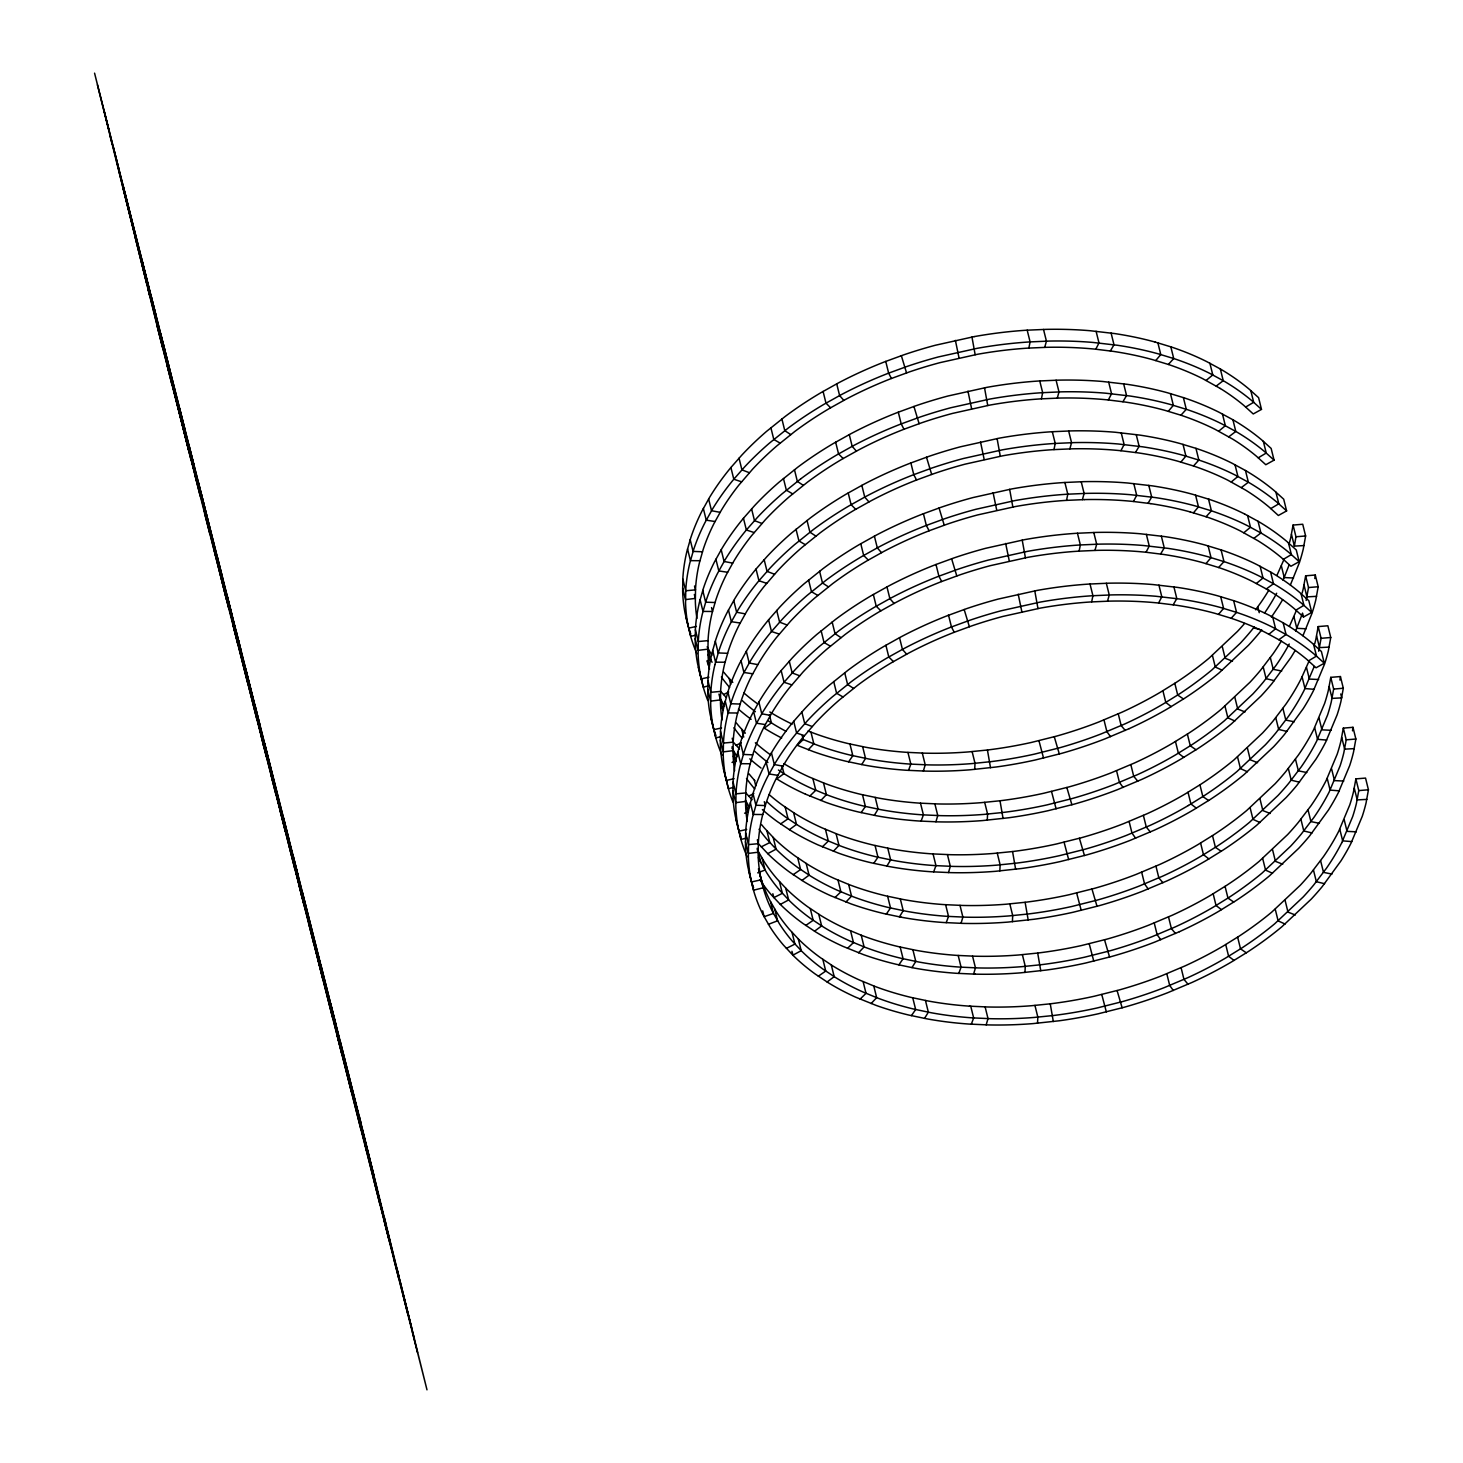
<?xml version="1.0" encoding="UTF-8"?>
<svg xmlns="http://www.w3.org/2000/svg" width="1463" height="1463" viewBox="0 0 1463 1463"><rect width="100%" height="100%" fill="white"/><g stroke="black" fill="none" stroke-linecap="round" stroke-linejoin="round"><path stroke-width="1.5" d="M1341.736 842.761A345.817 204.729 -13.9 0 1 1326.374 868.345L1313.756 884.932A327.95 194.158 -13.9 0 1 1303.131 897.02L1274.657 923.83A307.102 181.814 -13.9 0 1 1260.996 934.601L1256.26 938.076A299.586 177.352 -13.9 0 1 1241.557 948.189L1226.14 957.735A287.114 169.982 -13.9 0 1 1187.718 977.723L1164.457 987.543A277.11 164.057 -13.9 0 1 1122.084 1001.698L1097.213 1007.952A276.982 163.984 -13.9 0 1 1053.141 1015.541L1034.25 1017.443A285.523 169.031 -13.9 0 1 990.67 1018.705L972.383 1017.864A300.976 178.193 -13.9 0 1 931.181 1012.743L914.32 1009.214A321 190.025 -13.9 0 1 877.306 997.912L862.585 991.823A341.208 202.004 -13.9 0 1 835.556 977.522L823.322 969.366A358.453 212.208 -13.9 0 1 801.724 951.188L792.434 941.258A370.706 219.468 -13.9 0 1 779.285 923.555L772.866 912.327A377.198 223.309 -13.9 0 1 763.448 888.699L760.486 876.392A377.143 223.272 -13.9 0 1 758.163 855.325L758.364 842.432A370.395 219.285 -13.9 0 1 762.296 816.317L766.027 803.205A357.173 211.458 -13.9 0 1 776.944 777.091L784.095 764.198A339.654 201.071 -13.9 0 1 801.614 739.016L815.568 722.813A318.349 188.471 -13.9 0 1 839.671 699.698L857.684 685.251A297.885 176.346 -13.9 0 1 892.54 662.099M974.705 769.41L975.016 763.32L972.127 751.598M987.269 820.176L987.58 814.086L984.69 802.364M999.832 870.942L1000.143 864.852L997.254 853.13M1012.396 921.69L1012.707 915.6L1009.817 903.896M1024.96 972.456L1025.27 966.366L1022.381 954.662M1037.523 1023.222L1037.834 1017.132L1034.944 1005.41M1289.561 542.352A364.525 215.811 -13.9 0 0 1290.677 537.982L1293.073 525.071L1302.728 524.248L1305.618 535.97L1303.259 549.082A374.51 221.718 -13.9 0 1 1299.418 562.578L1290.384 584.962M1314.816 578.543L1315.292 575.014L1305.636 575.819L1303.24 588.748A364.525 215.811 -13.9 0 1 1302.125 593.118M1315.292 575.014L1318.181 586.736L1315.822 599.848A374.51 221.718 -13.9 0 1 1311.982 613.344L1302.948 635.728M1314.688 643.885A364.525 215.811 -13.9 0 0 1315.804 639.514L1318.2 626.585L1327.855 625.78L1330.745 637.502L1328.386 650.614A374.51 221.718 -13.9 0 1 1324.545 664.092L1313.317 690.938A357.813 211.824 -13.9 0 1 1303.277 708.586L1284.514 734.353A337.935 200.065 -13.9 0 1 1273.56 746.807L1244.19 774.457A313.301 185.472 -13.9 0 1 1210.029 799.621L1194.082 809.496A297.099 175.889 -13.9 0 1 1154.307 830.179L1130.222 840.347A287.095 169.964 -13.9 0 1 1086.332 855.014L1060.547 861.488A286.711 169.745 -13.9 0 1 1021.43 868.51L995.334 871.326A295.489 174.938 -13.9 0 1 950.219 872.625L931.309 871.765A310.961 184.1 -13.9 0 1 888.754 866.462L871.345 862.823A329.907 195.311 -13.9 0 1 838.39 853.094L818.018 844.901A351.193 207.911 -13.9 0 1 790.185 830.179L777.621 821.804A368.438 218.115 -13.9 0 1 762.369 809.606M1339.943 680.076L1340.419 676.546L1330.763 677.351L1328.367 690.28A364.525 215.811 -13.9 0 1 1324.637 703.392L1313.719 729.507A345.817 204.729 -13.9 0 1 1298.339 755.109L1285.721 771.678A327.95 194.158 -13.9 0 1 1275.096 783.784L1246.622 810.575A307.102 181.814 -13.9 0 1 1232.98 821.346L1228.243 824.839A299.586 177.352 -13.9 0 1 1213.54 834.934L1198.124 844.498A287.114 169.982 -13.9 0 1 1159.684 864.487L1136.422 874.289A277.11 164.057 -13.9 0 1 1094.068 888.462L1069.179 894.716A276.982 163.984 -13.9 0 1 1025.124 902.287L1006.215 904.207A285.523 169.031 -13.9 0 1 962.636 905.451L944.348 904.628A300.976 178.193 -13.9 0 1 903.165 899.489L886.285 895.959A321 190.025 -13.9 0 1 849.272 884.676L834.568 878.586A341.208 202.004 -13.9 0 1 807.521 864.286L795.305 856.129A358.453 212.208 -13.9 0 1 773.708 837.952L764.399 828.021A370.706 219.468 -13.9 0 1 761.528 824.583M1340.419 676.546L1343.308 688.25L1340.949 701.38A374.51 221.718 -13.9 0 1 1337.109 714.858L1325.88 741.704A357.813 211.824 -13.9 0 1 1315.84 759.352L1297.078 785.119A337.935 200.065 -13.9 0 1 1286.123 797.573L1256.754 825.223A313.301 185.472 -13.9 0 1 1222.593 850.387L1206.646 860.262A297.099 175.889 -13.9 0 1 1166.871 880.945L1142.786 891.113A287.095 169.964 -13.9 0 1 1098.896 905.78L1073.111 912.254A286.711 169.745 -13.9 0 1 1033.994 919.258L1007.897 922.092A295.489 174.938 -13.9 0 1 962.782 923.391L943.873 922.531A310.961 184.1 -13.9 0 1 901.318 917.228M1352.507 730.842L1352.982 727.312L1343.327 728.117L1340.931 741.046A364.525 215.811 -13.9 0 1 1337.2 754.158L1326.264 780.273A345.817 204.729 -13.9 0 1 1310.903 805.875L1298.284 822.444A327.95 194.158 -13.9 0 1 1287.659 834.55L1259.186 861.341A307.102 181.814 -13.9 0 1 1245.543 872.113L1240.807 875.606A299.586 177.352 -13.9 0 1 1226.104 885.7L1210.687 895.265A287.114 169.982 -13.9 0 1 1172.247 915.235L1148.985 925.055A277.11 164.057 -13.9 0 1 1106.631 939.209L1081.742 945.482A276.982 163.984 -13.9 0 1 1037.688 953.053L1018.778 954.973A285.523 169.031 -13.9 0 1 975.199 956.217L956.912 955.394A300.976 178.193 -13.9 0 1 915.728 950.255L898.849 946.726A321 190.025 -13.9 0 1 861.835 935.442L847.132 929.352A341.208 202.004 -13.9 0 1 820.085 915.052L807.869 906.895A358.453 212.208 -13.9 0 1 786.271 888.718L776.963 878.769A370.706 219.468 -13.9 0 1 763.832 861.085L757.413 849.857M1352.982 727.312L1355.872 739.016L1353.513 752.147A374.51 221.718 -13.9 0 1 1349.672 765.624L1338.444 792.471A357.813 211.824 -13.9 0 1 1328.404 810.118L1309.641 835.885A337.935 200.065 -13.9 0 1 1298.687 848.339L1269.317 875.99A313.301 185.472 -13.9 0 1 1235.156 901.153L1219.209 911.028A297.099 175.889 -13.9 0 1 1179.434 931.693M969.475 1006.16L987.763 1006.983A285.523 169.031 -13.9 0 0 1031.342 1005.739L1050.251 1003.819A276.982 163.984 -13.9 0 0 1094.306 996.23L1119.177 989.976A277.11 164.057 -13.9 0 0 1161.549 975.821L1184.811 966.001A287.114 169.982 -13.9 0 0 1223.233 946.031L1238.667 936.466A299.586 177.352 -13.9 0 0 1253.37 926.353L1258.107 922.879A307.102 181.814 -13.9 0 0 1271.749 912.107L1300.223 885.316A327.95 194.158 -13.9 0 0 1310.848 873.21L1323.466 856.641A345.817 204.729 -13.9 0 0 1338.828 831.039L1349.764 804.924A364.525 215.811 -13.9 0 0 1353.494 791.794L1355.89 778.883L1365.546 778.078L1368.435 789.782L1366.076 802.913A374.51 221.718 -13.9 0 1 1362.236 816.391L1351.007 843.237A357.813 211.824 -13.9 0 1 1340.968 860.866L1322.205 886.633A337.935 200.065 -13.9 0 1 1311.25 899.105L1281.881 926.756A313.301 185.472 -13.9 0 1 1247.72 951.919L1231.755 961.794A297.099 175.889 -13.9 0 1 1191.998 982.459L1167.913 992.627A287.095 169.964 -13.9 0 1 1124.023 1007.294L1098.238 1013.786A286.711 169.745 -13.9 0 1 1059.121 1020.79L1033.006 1023.606A295.489 174.938 -13.9 0 1 987.909 1024.905L969 1024.063A310.961 184.1 -13.9 0 1 926.445 1018.76L909.017 1015.103A329.907 195.311 -13.9 0 1 876.081 1005.392L855.709 997.199A351.193 207.911 -13.9 0 1 827.875 982.478L815.312 974.084A368.438 218.115 -13.9 0 1 793.111 955.412L791.922 951.279M1293.073 525.071L1295.962 536.775L1294.389 546.101L1304.045 545.571M1305.636 575.819L1308.525 587.541L1306.148 600.47M1318.2 626.585L1321.089 638.307L1318.693 651.218M1330.763 677.351L1333.653 689.073L1331.257 701.984A364.525 215.811 -13.9 0 1 1327.526 715.114L1316.609 741.229A345.817 204.729 -13.9 0 1 1301.247 766.831L1288.629 783.4A327.95 194.158 -13.9 0 1 1278.004 795.488L1249.53 822.297A307.102 181.814 -13.9 0 1 1235.869 833.069L1231.151 836.543A299.586 177.352 -13.9 0 1 1216.448 846.656L1201.013 856.221A287.114 169.982 -13.9 0 1 1162.591 876.191L1139.33 886.011A277.11 164.057 -13.9 0 1 1096.957 900.166L1072.086 906.42A276.982 163.984 -13.9 0 1 1028.014 914.009L1009.123 915.911A285.523 169.031 -13.9 0 1 965.543 917.173L947.256 916.35A300.976 178.193 -13.9 0 1 906.054 911.211L889.193 907.682A321 190.025 -13.9 0 1 852.179 896.38L837.458 890.309A341.208 202.004 -13.9 0 1 810.429 875.99L798.195 867.833A358.453 212.208 -13.9 0 1 776.597 849.674L767.307 839.725A370.706 219.468 -13.9 0 1 759.059 829.265M1343.327 728.117L1346.216 739.839L1343.82 752.75A364.525 215.811 -13.9 0 1 1340.09 765.881L1329.172 791.995A345.817 204.729 -13.9 0 1 1313.811 817.579L1301.192 834.166A327.95 194.158 -13.9 0 1 1290.567 846.254L1262.094 873.064A307.102 181.814 -13.9 0 1 1248.433 883.835L1243.696 887.31A299.586 177.352 -13.9 0 1 1228.993 897.422L1213.577 906.969A287.114 169.982 -13.9 0 1 1175.155 926.957L1151.893 936.777A277.11 164.057 -13.9 0 1 1109.521 950.932L1084.65 957.186A276.982 163.984 -13.9 0 1 1040.577 964.775L1021.686 966.677A285.523 169.031 -13.9 0 1 978.107 967.939L959.819 967.098A300.976 178.193 -13.9 0 1 918.618 961.977L901.757 958.448A321 190.025 -13.9 0 1 864.743 947.146L850.021 941.075A341.208 202.004 -13.9 0 1 822.992 926.756L810.758 918.599A358.453 212.208 -13.9 0 1 789.16 900.44L779.87 890.492A370.706 219.468 -13.9 0 1 766.722 872.789L760.321 861.561A377.198 223.309 -13.9 0 1 758.419 857.72M1355.89 778.883L1358.78 790.587L1356.384 803.516A364.525 215.811 -13.9 0 1 1352.653 816.647L1341.736 842.761M1028.855 348.066L1030.098 341.903L1027.191 330.181M1041.418 398.832L1042.662 392.651L1039.754 380.947M1053.982 449.598L1055.225 443.417L1052.318 431.713M1066.545 500.364L1067.789 494.183L1064.881 482.479M1079.109 551.13L1080.352 544.949L1077.445 533.227M1091.672 601.878L1092.916 595.715L1090.008 583.993M714.932 664.641L718.772 651.163A367.158 217.365 -13.9 0 1 729.982 624.317L737.334 611.059A348.578 206.356 -13.9 0 1 758.785 580.902L769.739 568.449A328.334 194.378 -13.9 0 1 794.61 544.62L813.209 529.679A307.87 182.253 -13.9 0 1 849.235 505.759L865.877 496.469A292.966 173.439 -13.9 0 1 913.077 474.908L931.675 468.123A286.236 169.452 -13.9 0 1 963.385 458.504L1002.283 449.854A289.107 171.153 -13.9 0 1 1054.494 443.472L1073.897 442.612A300.957 178.175 -13.9 0 1 1118.226 443.984L1142.658 446.818A320.598 189.788 -13.9 0 1 1183.238 455.34L1199.623 460.315A341.665 202.278 -13.9 0 1 1234.955 474.945L1248.725 482.424A362.111 214.366 -13.9 0 1 1277.29 502.504L1286.617 510.916L1278.369 515.488L1268.97 506.966A353.077 209.026 -13.9 0 0 1245.452 490.014L1227.786 480.175A331.68 196.371 -13.9 0 0 1193.497 465.984L1177.624 461.138A310.613 183.881 -13.9 0 0 1138.305 452.89L1120.621 450.695A291.777 172.725 -13.9 0 0 1071.794 448.83L1053.031 449.653A279.122 165.246 -13.9 0 0 1002.63 455.816L965.105 464.155A276.251 163.545 -13.9 0 0 934.473 473.463L916.551 480.01A282.981 167.532 -13.9 0 0 870.942 500.84L854.849 509.801A297.885 176.346 -13.9 0 0 820.011 532.953L801.98 547.418A318.349 188.471 -13.9 0 0 777.877 570.533L763.924 586.718A339.654 201.071 -13.9 0 0 746.423 611.9L739.272 624.792A357.173 211.458 -13.9 0 0 728.355 650.907L724.606 664.037A370.395 219.285 -13.9 0 0 720.674 690.152L720.473 703.045A377.143 223.272 -13.9 0 0 722.064 719.942M1044.728 347.371L1046.429 341.153L1043.521 329.449M1057.292 398.137L1058.993 391.919L1056.085 380.215M1069.855 448.885L1071.556 442.686L1068.648 430.982M1082.401 499.651L1084.12 493.452L1081.212 481.729M1094.964 550.417L1096.683 544.218L1093.775 532.495M1107.528 601.183L1109.247 594.984L1106.339 583.262M923.354 771.056L925.219 764.802L922.312 753.098M935.918 821.804L937.765 815.568L934.875 803.845M948.481 872.57L950.328 866.334L947.439 854.611M961.045 923.336L962.892 917.1L960.002 905.378M973.59 974.102L975.455 967.866L972.566 956.144M986.153 1024.868L988.019 1018.632L985.129 1006.91M1289.104 564.992L1283.069 580.262M1302.399 613.582L1295.633 631.028M1314.213 666.525L1304.045 690.463A345.817 204.729 -13.9 0 1 1288.684 716.065L1276.065 732.634A327.95 194.158 -13.9 0 1 1265.44 744.74L1236.966 771.531A307.102 181.814 -13.9 0 1 1223.306 782.303L1218.588 785.777A299.586 177.352 -13.9 0 1 1203.884 795.89L1188.45 805.455M908.523 770.379L910.846 764.125L907.938 752.421M921.087 821.145L923.409 814.891L920.501 803.187M933.65 871.911L935.954 865.657L933.065 853.935M946.214 922.678L948.518 916.423L945.628 904.701M958.777 973.425L961.081 967.189L958.192 955.467M971.341 1024.191L973.645 1017.955L970.755 1006.233M1283.819 559.854L1276.961 575.325M1296.364 610.601L1289.525 626.091M1308.928 661.367L1301.156 678.741A345.817 204.729 -13.9 0 1 1285.776 704.343L1273.157 720.93A327.95 194.158 -13.9 0 1 1262.532 733.018L1234.059 759.827A307.102 181.814 -13.9 0 1 1220.416 770.58L1215.68 774.073A299.586 177.352 -13.9 0 1 1200.977 784.168L1185.56 793.732A287.114 169.982 -13.9 0 1 1147.12 813.721L1123.858 823.541A277.11 164.057 -13.9 0 1 1081.504 837.696L1056.615 843.95A276.982 163.984 -13.9 0 1 1012.561 851.539L993.651 853.441A285.523 169.031 -13.9 0 1 950.072 854.685L931.785 853.862A300.976 178.193 -13.9 0 1 890.601 848.741L873.722 845.193A321 190.025 -13.9 0 1 836.726 833.91L822.005 827.82A341.208 202.004 -13.9 0 1 794.958 813.519L782.742 805.363A358.453 212.208 -13.9 0 1 769.081 794.537M1095.787 349.2L1098.987 342.982L1096.098 331.278M1108.351 399.966L1111.551 393.748L1108.661 382.044M1120.914 450.732L1124.114 444.514L1121.225 432.792M1133.478 501.48L1136.678 495.28L1133.788 483.558M1146.041 552.246L1149.241 546.046L1146.352 534.324M1158.605 603.012L1161.805 596.813L1158.915 585.09M1110.362 350.974L1114.001 344.793L1111.094 333.07M1122.926 401.74L1126.565 395.559L1123.657 383.836M1135.489 452.488L1139.128 446.306L1136.221 434.602M1148.053 503.254L1151.692 497.073L1148.784 485.369M1160.616 554.02L1164.255 547.839L1161.348 536.135M1173.18 604.786L1176.819 598.605L1173.911 586.882M861.744 764.582L865.529 758.383L862.64 746.66M874.307 815.348L878.093 809.149L875.203 797.426M886.852 866.114L890.656 859.915L887.767 848.193M899.416 916.88L903.22 910.681L900.33 898.959M911.979 967.628L915.783 961.429L912.894 949.725M924.543 1018.394L928.347 1012.195L925.457 1000.491M848.613 761.839L852.838 755.694L849.93 743.972M861.177 812.605L865.401 806.46L862.493 794.738M873.74 863.371L877.965 857.227L875.057 845.504M886.304 914.119L890.528 907.974L887.62 896.27M898.867 964.885L903.092 958.74L900.184 947.036M911.431 1015.651L915.655 1009.507L912.747 997.803M1255.601 609.778L1260.649 602.811A345.817 204.729 -13.9 0 0 1268.878 590.119M1271.402 617.13L1278.15 607.054A357.813 211.824 -13.9 0 0 1282.576 599.739M783.821 763.613A341.208 202.004 -13.9 0 0 809.423 777.072L824.144 783.144A321 190.025 -13.9 0 0 861.158 794.446L878.019 797.975A300.976 178.193 -13.9 0 0 919.221 803.114L937.509 803.937A285.523 169.031 -13.9 0 0 981.088 802.675L999.997 800.773A276.982 163.984 -13.9 0 0 1044.052 793.184L1068.941 786.929A277.11 164.057 -13.9 0 0 1111.295 772.775L1134.556 762.955A287.114 169.982 -13.9 0 0 1172.997 742.966L1188.413 733.42A299.586 177.352 -13.9 0 0 1203.116 723.307L1207.853 719.833A307.102 181.814 -13.9 0 0 1221.495 709.061L1249.969 682.252A327.95 194.158 -13.9 0 0 1260.612 670.164L1273.212 653.577A345.817 204.729 -13.9 0 0 1281.442 640.867M1254.266 627.005L1250.938 631.102A327.95 194.158 -13.9 0 1 1240.313 643.208L1211.839 669.999A307.102 181.814 -13.9 0 1 1198.179 680.77L1193.461 684.263A299.586 177.352 -13.9 0 1 1178.757 694.358L1163.323 703.922A287.114 169.982 -13.9 0 1 1124.901 723.911L1101.639 733.713A277.11 164.057 -13.9 0 1 1059.267 747.886L1034.396 754.14A276.982 163.984 -13.9 0 1 990.323 761.711L971.432 763.631A285.523 169.031 -13.9 0 1 927.853 764.875L909.565 764.052A300.976 178.193 -13.9 0 1 868.364 758.913L851.503 755.383M1261.764 629.895L1259.387 632.821A337.935 200.065 -13.9 0 1 1248.433 645.293L1219.081 672.925A313.301 185.472 -13.9 0 1 1184.902 698.089L1168.955 707.964A297.099 175.889 -13.9 0 1 1129.18 728.647M1155.752 360.538L1160.781 354.558L1157.891 342.836M1168.315 411.304L1173.344 405.324L1170.455 393.602M1180.879 462.07L1185.908 456.09L1183.018 444.368M1193.442 512.836L1198.471 506.856L1195.564 495.134M1205.987 563.602L1211.035 557.604L1208.127 545.9M1218.551 614.35L1223.598 608.37L1220.691 596.666M696.937 618.41A377.143 223.272 -13.9 0 1 695.346 601.512L695.547 588.62A370.395 219.285 -13.9 0 1 699.479 562.505L703.209 549.375A357.173 211.458 -13.9 0 1 714.127 523.26L721.277 510.386A339.654 201.071 -13.9 0 1 738.797 485.186L752.75 469.001A318.349 188.471 -13.9 0 1 776.853 445.886L794.866 431.42A297.885 176.346 -13.9 0 1 829.722 408.287L845.815 399.308A282.981 167.532 -13.9 0 1 891.424 378.478L909.364 371.931A276.251 163.545 -13.9 0 1 939.978 362.641L977.503 354.284A279.122 165.246 -13.9 0 1 1027.904 348.121L1046.667 347.316A291.777 172.725 -13.9 0 1 1095.494 349.182L1113.16 351.358A310.613 183.881 -13.9 0 1 1152.478 359.624L1168.37 364.452L1173.728 358.545L1170.821 346.822M709.5 669.176A377.143 223.272 -13.9 0 1 707.909 652.279L708.11 639.386A370.395 219.285 -13.9 0 1 712.042 613.271L715.773 600.141A357.173 211.458 -13.9 0 1 726.69 574.026L733.841 561.134A339.654 201.071 -13.9 0 1 751.36 535.952L765.314 519.767A318.349 188.471 -13.9 0 1 789.417 496.652L807.43 482.187A297.885 176.346 -13.9 0 1 842.286 459.035L858.379 450.074A282.981 167.532 -13.9 0 1 903.988 429.244L921.909 422.697A276.251 163.545 -13.9 0 1 952.541 413.407L990.067 405.05A279.122 165.246 -13.9 0 1 1040.467 398.887L1059.23 398.064A291.777 172.725 -13.9 0 1 1108.058 399.929L1125.724 402.124A310.613 183.881 -13.9 0 1 1165.042 410.39L1180.934 415.218L1186.292 409.311L1183.384 397.589M1193.497 465.984L1198.855 460.059L1195.948 448.355M1190.187 511.904L1206.061 516.75L1211.419 510.825L1208.511 499.121M747.191 821.475A377.143 223.272 -13.9 0 1 745.6 804.577L745.801 791.684A370.395 219.285 -13.9 0 1 749.733 765.551L753.463 752.439A357.173 211.458 -13.9 0 1 764.381 726.325L771.531 713.432A339.654 201.071 -13.9 0 1 789.051 688.25L803.004 672.047A318.349 188.471 -13.9 0 1 827.107 648.95L845.12 634.485A297.885 176.346 -13.9 0 1 879.976 611.333L896.069 602.354A282.981 167.532 -13.9 0 1 941.66 581.524L959.6 574.977A276.251 163.545 -13.9 0 1 990.232 565.687L1027.758 557.348A279.122 165.246 -13.9 0 1 1078.158 551.185L1096.903 550.362A291.777 172.725 -13.9 0 1 1145.748 552.228L1163.414 554.422A310.613 183.881 -13.9 0 1 1202.732 562.67L1218.624 567.516L1223.982 561.591L1221.075 549.887M892.54 662.099L908.633 653.12A282.981 167.532 -13.9 0 1 954.223 632.29L972.164 625.743A276.251 163.545 -13.9 0 1 1002.795 616.453L1040.321 608.114A279.122 165.246 -13.9 0 1 1090.721 601.951L1109.466 601.128A291.777 172.725 -13.9 0 1 1158.312 602.994L1175.978 605.188A310.613 183.881 -13.9 0 1 1215.296 613.436L1231.188 618.264L1236.546 612.357L1233.638 600.635M808.271 749.733L813.849 743.862L810.959 732.14M820.834 800.499L826.412 794.628L823.523 782.906M833.398 851.265L838.976 845.376L836.086 833.672M845.961 902.031L851.539 896.142L848.65 884.438M858.525 952.797L864.103 946.908L861.213 935.186M871.088 1003.563L876.666 997.675L873.777 985.952M802.254 735.615L803.224 739.528L797.262 745.289L813.263 751.58A329.907 195.311 -13.9 0 0 846.199 761.29L863.627 764.948A310.961 184.1 -13.9 0 0 906.182 770.251L925.091 771.092A295.489 174.938 -13.9 0 0 970.207 769.794L996.303 766.978A286.711 169.745 -13.9 0 0 1035.42 759.955L1061.205 753.482A287.095 169.964 -13.9 0 0 1105.095 738.815L1129.18 728.647M809.825 796.055L815.787 790.276L812.879 778.572M822.389 846.821L828.351 841.042L825.443 829.338M834.952 897.587L840.896 891.808L838.006 880.104M847.516 948.353L853.459 942.574L850.57 930.852M860.079 999.119L866.023 993.34L863.133 981.618M1206.134 380.435L1212.79 374.93L1209.883 363.226M1218.697 431.201L1225.354 425.696L1222.446 413.992M1231.261 481.967L1237.917 476.463L1235.01 464.74M1243.824 532.733L1250.481 527.229L1247.573 515.506M1256.388 583.481L1263.026 577.995L1260.137 566.272M1268.951 634.247L1275.59 628.761L1272.7 617.039M1216.247 386.049L1223.233 380.691L1220.343 368.969M1228.81 436.797L1235.796 431.457L1232.907 419.735M1241.374 487.563L1248.36 482.223L1245.47 470.501M1253.937 538.329L1260.923 532.971L1258.034 521.267M1218.624 567.498A331.68 196.371 -13.9 0 1 1252.913 581.707L1266.3 588.967L1273.487 583.737L1270.597 572.033M1231.188 618.264A331.68 196.371 -13.9 0 1 1265.477 632.473L1278.863 639.733L1286.05 634.503L1283.161 622.799M800.645 478.913L782.047 493.854A328.334 194.378 -13.9 0 0 757.194 517.683L746.221 530.155A348.578 206.356 -13.9 0 0 724.788 560.292L717.437 573.551A367.158 217.365 -13.9 0 0 706.208 600.397L702.368 613.875A380.38 225.192 -13.9 0 0 698.326 640.703L698.125 653.943A387.128 229.179 -13.9 0 0 700.503 675.559L703.557 688.195A387.183 229.216 -13.9 0 0 707.799 700.503M789.398 829.686L796.512 824.382L793.604 812.66M801.962 880.452L809.076 875.148L806.168 863.426M814.525 931.218L821.639 925.914L818.731 914.192M827.089 981.984L834.203 976.662L831.295 964.958M780.639 823.925L788.063 818.768L785.156 807.064M793.202 874.691L800.608 869.534L797.719 857.83M805.766 925.439L813.172 920.3L810.283 908.596M818.329 976.205L825.735 971.066L822.846 959.344M1245.69 407.043L1253.681 402.27L1250.774 390.548M1258.253 457.809L1266.245 453.036L1263.337 441.314M1270.817 508.575L1278.808 503.802L1275.901 492.08M1283.38 559.341L1291.372 554.568L1288.464 542.846M1295.944 610.108L1303.935 605.316L1301.028 593.612M1308.507 660.874L1316.499 656.082L1313.591 644.378M1155.221 342.086L1171.589 347.078A341.665 202.278 -13.9 0 1 1206.92 361.708L1220.709 369.188A362.111 214.366 -13.9 0 1 1249.274 389.268L1258.601 397.662L1261.49 409.384L1253.242 413.956L1243.843 405.434A353.077 209.026 -13.9 0 0 1220.325 388.5M701.929 680.606A387.183 229.216 -13.9 0 1 700.649 676.473L697.613 663.836A387.128 229.179 -13.9 0 1 695.218 642.22L695.419 628.98A380.38 225.192 -13.9 0 1 699.46 602.171L703.301 588.675A367.158 217.365 -13.9 0 1 714.529 561.829L721.881 548.588A348.578 206.356 -13.9 0 1 743.314 518.432L754.286 505.96A328.334 194.378 -13.9 0 1 779.139 482.132L797.756 467.209A307.87 182.253 -13.9 0 1 833.764 443.271L850.405 433.999A292.966 173.439 -13.9 0 1 897.624 412.438L916.204 405.653A286.236 169.452 -13.9 0 1 947.933 396.016L986.812 387.366A289.107 171.153 -13.9 0 1 1039.023 380.983L1058.444 380.142A300.957 178.175 -13.9 0 1 1102.755 381.496L1127.205 384.33A320.598 189.788 -13.9 0 1 1167.785 392.852L1184.152 397.845A341.665 202.278 -13.9 0 1 1219.484 412.475L1233.272 419.954A362.111 214.366 -13.9 0 1 1261.838 440.016L1271.146 448.428L1274.054 460.15L1265.806 464.722L1256.406 456.2A353.077 209.026 -13.9 0 0 1232.888 439.247L1215.223 429.409A331.68 196.371 -13.9 0 0 1180.934 415.218M1244.611 513.988L1258.399 521.468A362.111 214.366 -13.9 0 1 1286.965 541.548L1296.273 549.96L1299.181 561.664L1290.933 566.254L1281.533 557.732A353.077 209.026 -13.9 0 0 1258.015 540.78L1240.35 530.941A331.68 196.371 -13.9 0 0 1206.061 516.732M1266.3 588.967L1270.579 591.546A353.077 209.026 -13.9 0 1 1294.078 608.498L1303.496 617.02L1311.744 612.43L1308.836 600.726L1299.528 592.314A362.111 214.366 -13.9 0 0 1270.963 572.234L1257.174 564.755A341.665 202.278 -13.9 0 0 1221.843 550.125L1205.475 545.132A320.598 189.788 -13.9 0 0 1164.895 536.61L1140.445 533.776A300.957 178.175 -13.9 0 0 1096.134 532.422L1076.713 533.282A289.107 171.153 -13.9 0 0 1024.502 539.664L985.623 548.314A286.236 169.452 -13.9 0 0 953.894 557.952L935.314 564.736A292.966 173.439 -13.9 0 0 888.096 586.297L871.454 595.569A307.87 182.253 -13.9 0 0 835.446 619.489L816.829 634.43A328.334 194.378 -13.9 0 0 791.977 658.259L781.023 670.712A348.578 206.356 -13.9 0 0 759.571 700.868L752.22 714.127A367.158 217.365 -13.9 0 0 740.991 740.973L737.151 754.451A380.38 225.192 -13.9 0 0 733.109 781.279L732.908 794.519A387.128 229.179 -13.9 0 0 735.286 816.135L738.34 828.753A387.183 229.216 -13.9 0 0 741.028 837.001M947.878 615.502L966.458 608.699A286.236 169.452 -13.9 0 1 998.187 599.08L1037.066 590.43A289.107 171.153 -13.9 0 1 1089.277 584.048L1108.68 583.188A300.957 178.175 -13.9 0 1 1153.009 584.56L1177.459 587.394A320.598 189.788 -13.9 0 1 1218.039 595.916L1234.406 600.891A341.665 202.278 -13.9 0 1 1269.738 615.521L1283.526 623A362.111 214.366 -13.9 0 1 1312.092 643.08L1321.4 651.492L1324.308 663.196L1316.06 667.786L1306.642 659.264A353.077 209.026 -13.9 0 0 1283.142 642.312L1278.863 639.733M767.764 853.661L776.085 849.143L773.177 837.421M780.328 904.427L788.648 899.91L785.741 888.187M792.891 955.193L801.212 950.676L798.304 938.953M723.563 694.578L728.702 691.999M736.127 745.344L741.266 742.747M748.69 796.11L753.829 793.513M761.254 846.858L769.812 842.56L766.905 830.838M786.381 948.39L794.939 944.092L792.032 932.37M1179.434 931.693L1155.349 941.861A287.095 169.964 -13.9 0 1 1111.459 956.528L1085.674 963.02A286.711 169.745 -13.9 0 1 1046.557 970.024L1020.461 972.858A295.489 174.938 -13.9 0 1 975.346 974.157M757.688 872.844L765.039 870.028L762.132 858.306M768.404 924.323L777.603 920.794L774.695 909.072M734.627 770.708A377.143 223.272 -13.9 0 1 733.036 753.811L733.237 740.918A370.395 219.285 -13.9 0 1 737.169 714.804L740.9 701.673A357.173 211.458 -13.9 0 1 751.817 675.559L758.968 662.666A339.654 201.071 -13.9 0 1 776.487 637.484L790.441 621.3A318.349 188.471 -13.9 0 1 814.544 598.184L832.557 583.719A297.885 176.346 -13.9 0 1 867.413 560.567L883.506 551.588A282.981 167.532 -13.9 0 1 929.115 530.776L947.036 524.229A276.251 163.545 -13.9 0 1 977.668 514.921L1015.194 506.582A279.122 165.246 -13.9 0 1 1065.594 500.419L1084.357 499.596M706.903 660.929L710.652 659.612L707.745 647.89M732.03 762.442L735.779 761.144L732.872 749.422M744.594 813.209L748.325 811.892L745.435 800.188L749.568 807.539M696.516 634.942L690.701 636.387L685.745 616.417M709.08 685.708L703.264 687.153L698.29 667.183M719.705 736.95L715.828 737.919L710.853 717.949M734.207 787.222L728.391 788.685L723.417 768.715M746.77 837.988L740.955 839.451L735.98 819.463M688.634 628.139L696.425 626.42M701.198 678.887L708.988 677.186M713.761 729.653L721.552 727.934M726.325 780.419L734.115 778.7M738.888 831.185L746.679 829.466M751.452 881.951L761.199 879.812M974.248 336.6L935.369 345.25A286.236 169.452 -13.9 0 0 903.64 354.887L885.06 361.672A292.966 173.439 -13.9 0 0 837.842 383.233L821.218 392.523A307.87 182.253 -13.9 0 0 785.192 416.443L766.575 431.366A328.334 194.378 -13.9 0 0 741.723 455.212L730.769 467.666A348.578 206.356 -13.9 0 0 709.317 497.822L701.966 511.081A367.158 217.365 -13.9 0 0 690.737 537.927L686.897 551.405A380.38 225.192 -13.9 0 0 682.855 578.214L682.654 591.454A387.128 229.179 -13.9 0 0 685.05 613.088L688.085 625.707M707.873 649.151L698.07 650.358L695.163 638.654M745.545 801.45L735.761 802.657L732.853 790.934M1244.611 623.457A327.95 194.158 -13.9 0 1 1237.405 631.486L1208.932 658.295A307.102 181.814 -13.9 0 1 1195.289 669.066L1190.553 672.541A299.586 177.352 -13.9 0 1 1175.85 682.654L1160.433 692.2A287.114 169.982 -13.9 0 1 1121.993 712.188L1098.731 722.009A277.11 164.057 -13.9 0 1 1056.377 736.163L1031.488 742.418A276.982 163.984 -13.9 0 1 987.434 750.007L968.524 751.909A285.523 169.031 -13.9 0 1 924.945 753.171L906.658 752.329A300.976 178.193 -13.9 0 1 865.474 747.209L848.595 743.679A321 190.025 -13.9 0 1 811.599 732.378L808.051 731.006M708.055 640.629L698.272 641.544L695.382 629.822M720.619 691.396L710.835 692.31L707.946 680.588M745.746 792.928L735.962 793.842L733.073 782.12M1295.962 536.775L1305.618 535.97M1308.525 587.541L1318.181 586.736M1321.089 638.307L1330.745 637.502M1333.653 689.073L1343.308 688.25M1346.216 739.839L1355.872 739.016M1358.78 790.587L1368.435 789.782M1316.609 596.337L1306.953 596.867L1304.045 585.145M1329.172 647.103L1319.516 647.615L1316.609 635.911M1354.299 748.635L1344.643 749.147L1341.736 737.425M1366.863 799.383L1357.207 799.914L1354.299 788.191M699.936 560.713L690.426 560.64L687.537 548.918M725.063 662.227L715.553 662.172L712.664 650.45M737.626 712.993L728.117 712.938L725.227 701.216M750.19 763.759L740.68 763.686L737.791 751.982M762.753 814.525L753.244 814.452L750.354 802.748M975.346 974.157L956.436 973.297A310.961 184.1 -13.9 0 1 913.881 967.994L896.453 964.336A329.907 195.311 -13.9 0 1 863.517 954.626L843.145 946.433A351.193 207.911 -13.9 0 1 815.312 931.712L802.748 923.318A368.438 218.115 -13.9 0 1 780.547 904.646L770.983 894.442A380.691 225.375 -13.9 0 1 759.955 879.995M702.459 551.77L693.078 551.405L690.189 539.682M715.023 602.537L705.641 602.171L702.752 590.449M727.586 653.303L718.205 652.937L715.316 641.215M740.15 704.069L730.769 703.703L727.879 691.981M752.714 754.817L743.332 754.451L740.443 742.747M1293.53 578.013L1284.24 577.556L1281.35 565.834M1306.093 628.779L1296.803 628.322L1293.914 616.6M1318.657 679.527L1309.367 679.07L1306.477 667.366M1331.22 730.293L1321.93 729.836L1319.041 718.132M1343.784 781.059L1334.494 780.602L1331.604 768.88M1356.347 831.825L1347.057 831.368L1344.168 819.646M1314.121 689.311L1304.978 688.561L1302.088 676.857M1326.685 740.077L1317.541 739.327L1314.652 727.623M1339.248 790.843L1330.105 790.093L1327.215 778.371M1351.812 841.609L1342.668 840.859L1339.779 829.137M1150.851 503.656L1133.185 501.462A291.777 172.725 -13.9 0 0 1084.357 499.596M715.06 521.523L706.245 520.17L703.337 508.447M727.623 572.271L718.808 570.936L715.901 559.213M740.187 623.037L731.354 621.702L728.464 609.98M752.75 673.803L743.917 672.468L741.028 660.746M765.314 724.569L756.481 723.216L753.591 711.512M777.877 775.335L769.044 773.982L766.155 762.278M720.125 512.343L711.53 510.715L708.622 498.993M732.689 563.109L724.094 561.481L721.186 549.759M745.252 613.875L736.639 612.247L733.749 600.525M757.816 664.641L749.202 663.013L746.313 651.291M770.379 715.407L761.766 713.761L758.876 702.057M782.943 766.173L774.329 764.527L771.44 752.823M901.299 917.228L883.908 913.589A329.907 195.311 -13.9 0 1 850.954 903.86L830.582 895.667A351.193 207.911 -13.9 0 1 802.748 880.945L790.185 872.551A368.438 218.115 -13.9 0 1 767.984 853.88L758.419 843.676M1281.716 671.042L1273.249 669.322L1270.341 657.6M1294.28 721.789L1285.812 720.089L1282.905 708.366M1306.843 772.555L1298.376 770.836L1295.468 759.132M1319.407 823.322L1310.939 821.603L1308.032 809.899M1331.97 874.088L1323.503 872.369L1320.595 860.665M1253.535 627.901L1259.716 629.401M1274.328 680.661L1266.098 678.667L1263.209 666.945M1286.891 731.427L1278.662 729.434L1275.773 717.711M1299.455 782.193L1291.226 780.181L1288.336 768.477M1312.018 832.959L1303.789 830.947L1300.9 819.243M1324.582 883.707L1316.353 881.714L1313.463 870.01M1209.279 499.358L1192.912 494.384A320.598 189.788 -13.9 0 0 1152.332 485.862L1127.882 483.028A300.957 178.175 -13.9 0 0 1083.571 481.656L1064.15 482.516A289.107 171.153 -13.9 0 0 1011.939 488.898L973.06 497.548A286.236 169.452 -13.9 0 0 941.331 507.186L922.751 513.97A292.966 173.439 -13.9 0 0 875.532 535.531L858.891 544.803A307.87 182.253 -13.9 0 0 822.883 568.741L804.266 583.664A328.334 194.378 -13.9 0 0 779.413 607.492L768.459 619.965A348.578 206.356 -13.9 0 0 747.008 650.102L739.656 663.361A367.158 217.365 -13.9 0 0 728.428 690.207L724.587 703.685A380.38 225.192 -13.9 0 0 720.546 730.512L720.345 743.753A387.128 229.179 -13.9 0 0 722.722 765.368L725.776 778.005A387.183 229.216 -13.9 0 0 727.056 782.138M741.558 481.802L733.804 479.224L730.897 467.502M754.122 532.55L746.368 529.99L743.46 518.268M766.685 583.316L758.931 580.756L756.024 569.034M779.249 634.082L771.495 631.504L768.587 619.8M791.794 684.849L784.058 682.27L781.151 670.566M804.357 735.615L796.622 733.036L793.714 721.332M749.367 472.714L741.924 469.861L739.034 458.157M761.93 523.461L754.487 520.627L751.598 508.923M774.494 574.228L767.051 571.393L764.161 559.689M787.057 624.994L779.614 622.159L776.707 610.437M799.621 675.76L792.178 672.925L789.27 661.203M812.184 726.526L804.741 723.691L801.834 711.969M1232.468 661.185L1225.171 658.277L1222.282 646.573M1245.031 711.951L1237.735 709.043L1234.845 697.339M1257.595 762.717L1250.298 759.809L1247.409 748.087M1270.158 813.483L1262.862 810.575L1259.972 798.853M1282.722 864.231L1275.425 861.341L1272.536 849.619M1295.285 914.997L1287.989 912.107L1285.099 900.385M803.224 739.528L814.489 744.1A321 190.025 -13.9 0 0 851.503 755.402M805.455 794.153L825.827 802.346A329.907 195.311 -13.9 0 0 858.763 812.056L876.191 815.714A310.961 184.1 -13.9 0 0 918.746 820.999L937.655 821.859A295.489 174.938 -13.9 0 0 982.77 820.56L1008.867 817.744A286.711 169.745 -13.9 0 0 1047.983 810.721L1073.769 804.248A287.095 169.964 -13.9 0 0 1117.659 789.581L1141.743 779.413A297.099 175.889 -13.9 0 0 1181.501 758.73L1197.466 748.855A313.301 185.472 -13.9 0 0 1231.627 723.691L1260.996 696.041A337.935 200.065 -13.9 0 0 1271.95 683.587L1290.713 657.82A357.813 211.824 -13.9 0 0 1295.139 650.505M1222.263 670.219L1215.314 667.073L1212.406 655.351M1234.827 720.985L1227.878 717.839L1224.97 706.117M1247.39 771.751L1240.441 768.587L1237.533 756.883M1259.954 822.517L1253.005 819.353L1250.097 807.649M1272.517 873.283L1265.568 870.119L1262.66 858.415M1285.081 924.049L1278.132 920.885L1275.224 909.163M780.126 443.124L773.799 439.449L770.891 427.726M792.69 493.891L786.363 490.196L783.455 478.492M805.253 544.657L798.926 540.963L796.018 529.259M817.817 595.423L811.49 591.729L808.582 580.025M830.381 646.189L824.035 642.495L821.145 630.772M842.944 696.937L836.598 693.261L833.709 681.539M1220.325 388.5L1202.659 378.643A331.68 196.371 -13.9 0 0 1168.37 364.452M768.55 721.058L772.738 723.71A341.208 202.004 -13.9 0 0 785.832 731.207M790.751 434.584L784.79 430.671L781.9 418.948M803.297 485.332L797.353 481.418L794.464 469.714M815.86 536.098L809.917 532.185L807.027 520.481M828.424 586.864L822.48 582.951L819.591 571.247M840.987 637.63L835.044 633.717L832.154 621.994M853.551 688.396L847.607 684.483L844.718 672.761M778.407 770.013L785.302 774.476A341.208 202.004 -13.9 0 0 812.331 788.776L827.052 794.866A321 190.025 -13.9 0 0 864.048 806.15L880.927 809.697A300.976 178.193 -13.9 0 0 922.129 814.818L940.416 815.641A285.523 169.031 -13.9 0 0 983.996 814.397L1002.886 812.477A276.982 163.984 -13.9 0 0 1046.959 804.906L1071.83 798.633A277.11 164.057 -13.9 0 0 1114.203 784.479L1137.464 774.659A287.114 169.982 -13.9 0 0 1175.886 754.689L1191.321 745.124A299.586 177.352 -13.9 0 0 1206.024 735.029L1210.742 731.537A307.102 181.814 -13.9 0 0 1224.403 720.765L1252.877 693.974A327.95 194.158 -13.9 0 0 1263.502 681.868L1276.102 665.299A345.817 204.729 -13.9 0 0 1289.232 644.013M1183.476 699.003L1177.715 695.035L1174.807 683.312M1196.039 749.769L1190.279 745.801L1187.371 734.079M1208.603 800.517L1202.842 796.567L1199.934 784.845M1221.166 851.283L1215.406 847.315L1212.498 835.611M1233.73 902.049L1227.969 898.081L1225.061 886.377M1246.293 952.815L1240.533 948.847L1237.625 937.125M1171.205 706.629L1165.81 702.441L1162.902 690.737M1183.768 757.395L1178.373 753.207L1175.466 741.485M1196.332 808.143L1190.919 803.973L1188.029 792.251M1208.895 858.909L1203.482 854.739L1200.593 843.017M1221.459 909.675L1216.046 905.506L1213.156 893.783M1234.022 960.441L1228.609 956.253L1225.72 944.549M1314.981 654.784L1324.308 663.196M1261.49 409.384L1252.182 400.972A362.111 214.366 -13.9 0 0 1223.617 380.892L1209.828 373.412A341.665 202.278 -13.9 0 0 1174.496 358.782L1158.129 353.808A320.598 189.788 -13.9 0 0 1117.549 345.286L1093.099 342.452A300.957 178.175 -13.9 0 0 1048.77 341.08L1029.367 341.94A289.107 171.153 -13.9 0 0 977.156 348.322L938.258 356.972A286.236 169.452 -13.9 0 0 906.548 366.61L887.968 373.394A292.966 173.439 -13.9 0 0 840.75 394.955L824.108 404.227A307.87 182.253 -13.9 0 0 788.1 428.165L769.483 443.088A328.334 194.378 -13.9 0 0 744.63 466.916L733.658 479.389A348.578 206.356 -13.9 0 0 712.225 509.526L704.873 522.785A367.158 217.365 -13.9 0 0 693.645 549.631L689.804 563.109A380.38 225.192 -13.9 0 0 685.763 589.936L685.562 603.177A387.128 229.179 -13.9 0 0 687.939 624.792L690.993 637.429A387.183 229.216 -13.9 0 0 696.918 653.76M1274.054 460.15L1264.745 451.738A362.111 214.366 -13.9 0 0 1236.18 431.658L1222.391 424.179A341.665 202.278 -13.9 0 0 1187.06 409.549L1170.693 404.556A320.598 189.788 -13.9 0 0 1130.113 396.034L1105.662 393.2A300.957 178.175 -13.9 0 0 1061.333 391.846L1041.93 392.706A289.107 171.153 -13.9 0 0 989.72 399.088L950.822 407.738A286.236 169.452 -13.9 0 0 919.111 417.376L900.531 424.16A292.966 173.439 -13.9 0 0 853.313 445.721L836.671 454.993A307.87 182.253 -13.9 0 0 800.663 478.913M1299.181 561.664L1289.872 553.27A362.111 214.366 -13.9 0 0 1261.307 533.19L1247.518 525.711A341.665 202.278 -13.9 0 0 1212.187 511.081L1195.82 506.088A320.598 189.788 -13.9 0 0 1155.221 497.566L1130.789 494.732A300.957 178.175 -13.9 0 0 1086.46 493.378L1067.057 494.22A289.107 171.153 -13.9 0 0 1014.847 500.602L975.949 509.27A286.236 169.452 -13.9 0 0 944.238 518.89L925.658 525.674A292.966 173.439 -13.9 0 0 878.44 547.235L861.798 556.525A307.87 182.253 -13.9 0 0 825.772 580.445L807.174 595.368A328.334 194.378 -13.9 0 0 782.321 619.215L771.348 631.669A348.578 206.356 -13.9 0 0 749.916 661.825L742.546 675.083A367.158 217.365 -13.9 0 0 731.335 701.929L727.495 715.407A380.38 225.192 -13.9 0 0 723.454 742.235L723.252 755.457A387.128 229.179 -13.9 0 0 725.63 777.091L728.684 789.709A387.183 229.216 -13.9 0 0 732.926 802.017M1311.744 612.43L1302.417 604.018A362.111 214.366 -13.9 0 0 1273.871 583.938L1260.082 576.477A341.665 202.278 -13.9 0 0 1224.75 561.847L1208.383 556.854A320.598 189.788 -13.9 0 0 1167.785 548.332L1143.353 545.498A300.957 178.175 -13.9 0 0 1099.024 544.145L1079.621 544.986A289.107 171.153 -13.9 0 0 1027.41 551.368L988.513 560.018A286.236 169.452 -13.9 0 0 956.784 569.656L938.222 576.44A292.966 173.439 -13.9 0 0 891.004 598.001L874.362 607.291A307.87 182.253 -13.9 0 0 838.336 631.211L819.737 646.134A328.334 194.378 -13.9 0 0 794.884 669.981L783.912 682.435A348.578 206.356 -13.9 0 0 762.479 712.591L755.109 725.849A367.158 217.365 -13.9 0 0 743.899 752.695L740.059 766.173A380.38 225.192 -13.9 0 0 736.017 792.983L735.816 806.223A387.128 229.179 -13.9 0 0 738.193 827.857L741.229 840.475A387.183 229.216 -13.9 0 0 747.154 856.806M830.6 407.775L825.992 403.148L823.084 391.444M843.163 458.541L838.555 453.914L835.647 442.192M855.727 509.307L851.1 504.68L848.211 492.958M868.291 560.073L863.664 555.446L860.774 543.724M880.854 610.821L876.227 606.212L873.338 594.49M893.418 661.587L888.791 656.96L885.901 645.256M793.092 955.412L783.546 945.189A380.691 225.375 -13.9 0 1 770.068 927.012L763.467 915.491A387.183 229.216 -13.9 0 1 753.792 891.241L750.757 878.605A387.128 229.179 -13.9 0 1 748.379 856.989L748.562 843.749A380.38 225.192 -13.9 0 1 752.622 816.939L756.444 803.443A367.158 217.365 -13.9 0 1 767.673 776.597L775.024 763.357A348.578 206.356 -13.9 0 1 796.475 733.201L807.43 720.729A328.334 194.378 -13.9 0 1 832.282 696.9L850.899 681.977A307.87 182.253 -13.9 0 1 886.925 658.039L903.567 648.767A292.966 173.439 -13.9 0 1 950.767 627.206L969.347 620.422A286.236 169.452 -13.9 0 1 1001.076 610.784L1039.974 602.134A289.107 171.153 -13.9 0 1 1092.184 595.752L1111.587 594.911A300.957 178.175 -13.9 0 1 1155.916 596.264L1180.348 599.099A320.598 189.788 -13.9 0 1 1220.928 607.62L1237.314 612.613A341.665 202.278 -13.9 0 1 1272.627 627.243L1286.416 634.723A362.111 214.366 -13.9 0 1 1314.981 654.784M732.798 682.416L726.709 675.723A370.706 219.468 -13.9 0 1 723.856 672.285M725.922 697.12L720.729 691.377M745.362 733.182L739.272 726.489A370.706 219.468 -13.9 0 1 736.419 723.051M739.547 749.019L733.292 742.143M752.11 799.767L745.856 792.909M754.817 780.62L751.836 777.255A370.706 219.468 -13.9 0 1 748.983 773.817M843.822 400.387L839.616 395.559L836.708 383.836M856.385 451.153L852.179 446.325L849.272 434.602M868.949 501.9L864.743 497.091L861.835 485.369M881.512 552.667L877.306 547.857L874.399 536.135M894.076 603.433L889.87 598.605L886.962 586.901M906.639 654.199L902.433 649.371L899.526 637.667M1125.212 730.421L1121.17 725.575L1118.262 713.853M1137.775 781.187L1133.734 776.341L1130.826 764.619M1150.339 831.953L1146.297 827.089L1143.389 815.385M1162.902 882.719L1158.842 877.855L1155.953 866.151M1175.466 933.467L1171.406 928.621L1168.516 916.917M1188.011 984.233L1183.969 979.387L1181.08 967.665M1110.508 736.657L1106.888 731.628L1103.98 719.924M1123.072 787.423L1119.451 782.394L1116.543 770.69M1135.617 838.189L1132.015 833.16L1129.107 821.456M1148.181 888.955L1144.578 883.926L1141.67 872.204M1160.744 939.721L1157.142 934.692L1154.234 922.97M1173.308 990.488L1169.705 985.459L1166.797 973.736M711.878 655.259L707.159 646.792M724.441 706.026L719.723 697.558M737.005 756.773L732.286 748.325M712.079 662.3L710.067 658.515A377.198 223.309 -13.9 0 1 708.165 654.674M735.779 761.144L735.194 760.029A377.198 223.309 -13.9 0 1 733.292 756.206M748.325 811.892L747.758 810.795A377.198 223.309 -13.9 0 1 745.856 806.973M891.424 378.478L888.644 373.138L885.737 361.416M903.988 429.244L901.208 423.904L898.3 412.182M916.551 480.01L913.772 474.652L910.864 462.948M929.115 530.776L926.335 525.418L923.427 513.714M941.678 581.543L938.899 576.184L935.991 564.48M954.242 632.309L951.462 626.95L948.554 615.228M906.548 372.919L901.354 355.692M919.111 423.667L913.918 406.458M931.675 474.433L926.481 457.206M944.238 525.199L939.045 507.972M956.802 575.965L951.608 558.738M969.366 626.731L964.172 609.504M1059.322 753.994L1054.274 736.73M1071.885 804.76L1066.838 787.496M1084.449 855.526L1079.401 838.262M1097.012 906.292L1091.965 889.029M1109.576 957.04L1104.528 939.795M1122.139 1007.806L1117.092 990.542M1043.54 758.072L1038.949 740.699M1056.103 808.838L1051.513 791.446M1068.667 859.604L1064.076 842.213M1081.212 910.37L1076.64 892.979M1093.775 961.136L1089.204 943.745M1106.339 1011.902L1101.767 994.511M361.288 1124.315L94.565 73.15L162.448 347.28M97.454 84.872L373.851 1175.082M110.018 135.62L112.212 144.215M119.472 172.872L140.759 257.744M147.818 284.572L159.668 332.211M166.928 360.849L197.45 481.144M204.509 507.972L216.341 555.611M223.4 582.439L263.377 739.985M270.637 768.624L282.487 816.263M289.528 843.09L310.833 927.963M317.873 954.79L376.96 1188.614M384.239 1217.253L386.415 1225.848M122.581 186.386L143.886 271.277M150.927 298.105L162.777 345.743M169.818 372.571L219.468 569.144M226.509 595.971L257.031 716.267M264.529 746.733L313.942 941.495M321 968.323L389.524 1239.38M396.802 1268.019L398.978 1276.614M135.145 237.152L146.995 284.791M154.054 311.619L194.232 470.976M201.291 497.804L222.358 580.866M229.636 609.504L307.614 917.795M314.655 944.623L317.05 955.028M324.109 981.856L364.305 1141.195M371.346 1168.023L392.651 1252.895M399.692 1279.723L411.542 1327.38M147.708 287.918L149.884 296.514M157.163 325.152L197.139 482.68L179.492 411.615M204.399 511.319L206.576 519.914M213.854 548.57L216.03 557.147M232.745 623.037L234.921 631.632M242.2 660.27L282.158 817.799M289.436 846.437L310.503 929.499M317.782 958.137L319.958 966.732M327.218 995.389L338.849 1041.199M346.128 1069.855L348.304 1078.45M365.019 1144.322L367.195 1152.917M374.473 1181.555L395.54 1264.617M402.8 1293.255L414.431 1339.084M157.382 326.962L426.995 1389.85L359.112 1115.72M1340.766 693.956L1341.736 697.869L1332.08 698.381L1329.172 686.677M1286.617 510.916L1283.709 499.194L1274.401 490.782A362.111 214.366 -13.9 0 0 1245.836 470.702L1232.047 463.222A341.665 202.278 -13.9 0 0 1196.734 448.592L1180.348 443.618A320.598 189.788 -13.9 0 0 1139.768 435.096L1115.318 432.262A300.957 178.175 -13.9 0 0 1071.007 430.908L1051.586 431.75A289.107 171.153 -13.9 0 0 999.375 438.132L960.496 446.782A286.236 169.452 -13.9 0 0 928.767 456.419L910.187 463.204A292.966 173.439 -13.9 0 0 862.969 484.765L846.346 494.037A307.87 182.253 -13.9 0 0 810.319 517.975L791.702 532.898A328.334 194.378 -13.9 0 0 766.85 556.726L755.896 569.198A348.578 206.356 -13.9 0 0 734.444 599.336L727.093 612.595A367.158 217.365 -13.9 0 0 715.864 639.441L712.024 652.919A380.38 225.192 -13.9 0 0 707.982 679.746L707.781 692.987A387.128 229.179 -13.9 0 0 710.177 714.602L713.213 727.239A387.183 229.216 -13.9 0 0 715.919 735.487M1291.482 534.379L1294.389 546.101M1302.527 613.107L1303.496 617.02M1257.778 606.834L1259.241 612.704M971.962 337.039L975.163 354.723M984.526 387.805L987.726 405.489M997.089 438.571L1000.29 456.255M1009.653 489.319L1012.853 507.021M1022.216 540.085L1025.417 557.787M1034.78 590.851L1037.962 608.535M955.394 340.385L959.051 357.996M967.957 391.151L971.615 408.744M980.521 441.917L984.178 459.51M993.084 492.684L996.742 510.276M1005.648 543.45L1009.305 561.042M1018.211 594.197L1021.869 611.808M987.434 750.007L990.506 767.728M999.997 800.773L1003.069 818.494M1012.561 851.539L1015.633 869.26M1025.124 902.305L1028.196 920.026M1037.688 953.053L1040.76 970.774M1050.251 1003.819L1053.323 1021.54M769.447 715.041L771.385 722.85L764.271 728.172L765.058 728.665A351.193 207.911 -13.9 0 0 781.663 737.992M782.01 765.807L783.949 773.616L776.835 778.919L777.621 779.432A351.193 207.911 -13.9 0 0 805.455 794.153M764.308 801.687L765.277 805.583L755.896 805.217L752.988 793.513M711.53 607.566L712.499 611.479L702.99 611.406L700.1 599.684M729.214 678.558L730.677 684.41M741.778 729.324L743.716 737.133M754.341 780.09L755.804 785.942M779.468 881.604L782.376 893.326L773.817 897.624L772.848 893.728M694.523 585.968L695.492 589.863L685.726 590.778L682.819 579.074M732.213 738.248L733.182 742.162L723.399 743.076L720.509 731.354M757.34 839.78L758.291 843.694L748.526 844.59L745.636 832.886M720.308 698.656L723.216 710.378L722.631 709.281A377.198 223.309 -13.9 0 1 720.729 705.44M757.999 850.954L760.888 862.658M770.562 901.72L773.452 913.424L764.125 916.716L762.68 910.864M694.34 594.49L695.309 598.404L685.507 599.592L682.599 587.888M718.973 694.065L720.436 699.917L710.634 701.124L707.726 689.402M732.03 746.788L732.981 750.684L723.197 751.891L720.29 740.168M757.157 848.302L758.108 852.216L748.325 853.423L745.417 841.7M758.785 870.046L763.211 887.785L753.518 890.217L748.544 870.229M340.202 1041.254L357.85 1112.319M362.221 1129.253L382.977 1213.851M387.348 1230.785L408.104 1315.383M412.475 1332.299L417.558 1352.617M330.766 1004.02L335.85 1024.319M343.33 1054.786L360.959 1125.852M368.457 1156.319L386.086 1227.384M393.584 1257.833L398.649 1278.15M321.311 966.787L338.959 1037.852M346.438 1068.319L351.522 1088.618M359.002 1119.085L376.649 1190.15M384.129 1220.599L389.213 1240.917M302.42 892.32L379.758 1203.683M292.966 855.087L298.05 875.386M305.529 905.853L323.177 976.918M330.656 1007.367L360.867 1129.198M283.529 817.854L288.595 838.153M296.093 868.601L301.159 888.919M308.656 919.367L326.286 990.451M333.765 1020.9L351.413 1091.965M264.62 743.369L332.522 1017.498M336.892 1034.432L341.976 1054.732M255.184 706.135L260.249 726.453M267.747 756.901L297.94 878.733M305.438 909.2L323.067 980.265M238.469 640.264L241.358 651.986M245.729 668.902L291.612 855.032M295.983 871.966L301.067 892.265M301.268 894.076L304.176 905.798M308.547 922.732L313.631 943.032M226.838 594.435L231.922 614.753M236.274 631.669L239.182 643.391M239.402 645.201L294.721 868.565M299.092 885.481L302 897.203M217.384 557.202L222.467 577.519M229.947 607.968L235.031 628.267M242.511 658.734L247.594 679.033M267.638 760.248L272.721 780.565M280.201 811.014L285.285 831.331M200.669 491.33L228.703 604.566M233.056 621.501L263.267 743.332M263.486 745.142L266.376 756.865M270.746 773.781L275.83 794.098M189.038 445.502L194.122 465.801M198.493 482.735L231.812 618.099M236.183 635.015L256.939 719.631M261.31 736.547L264.2 748.27M179.602 408.268L184.667 428.568M192.165 459.035L247.485 682.38M162.887 342.379L190.903 455.633M195.274 472.549L228.594 607.913M232.964 624.847L238.048 645.146M151.256 296.55L156.322 316.868M160.692 333.802L226.418 599.318M141.801 259.317L172.012 381.166M204.619 513.147L209.703 533.446M125.087 193.445L175.121 394.681M175.341 396.51L190.793 458.98M195.164 475.914L200.248 496.213M113.456 147.617L118.54 167.934M122.91 184.85L168.794 370.98M173.164 387.914L188.617 450.385M104.019 110.383L109.085 130.701M116.565 161.149L134.212 232.215M141.692 262.682L159.339 333.747M166.819 364.196L171.903 384.513M758.437 868.821L760.559 876.977A377.198 223.309 -13.9 0 0 769.977 900.605L776.396 911.851A370.706 219.468 -13.9 0 0 789.526 929.535L798.835 939.484A358.453 212.208 -13.9 0 0 820.432 957.662L832.648 965.818A341.208 202.004 -13.9 0 0 859.677 980.119L874.399 986.208A321 190.025 -13.9 0 0 911.412 997.492L928.274 1001.021A300.976 178.193 -13.9 0 0 969.475 1006.16M707.342 661.623L708.037 665.043M753.591 887.767A387.183 229.216 -13.9 0 1 750.903 879.519L747.849 866.901A387.128 229.179 -13.9 0 1 745.472 845.267L745.673 832.045A380.38 225.192 -13.9 0 1 749.714 805.217L753.555 791.739A367.158 217.365 -13.9 0 1 764.783 764.893L772.135 751.635A348.578 206.356 -13.9 0 1 793.568 721.478L804.54 709.025A328.334 194.378 -13.9 0 1 829.393 685.178L847.991 670.255A307.87 182.253 -13.9 0 1 884.018 646.335L900.659 637.045A292.966 173.439 -13.9 0 1 947.878 615.484M1209.298 499.358A341.665 202.278 -13.9 0 1 1244.611 513.988M1150.851 503.656A310.613 183.881 -13.9 0 1 1190.169 511.904M722.027 755.292A387.183 229.216 -13.9 0 1 716.12 738.943L713.066 726.325A387.128 229.179 -13.9 0 1 710.689 704.709L710.89 691.469A380.38 225.192 -13.9 0 1 714.932 664.641M767.362 802.09A358.453 212.208 -13.9 0 0 785.631 817.086L797.865 825.242A341.208 202.004 -13.9 0 0 824.894 839.543L839.616 845.632A321 190.025 -13.9 0 0 876.611 856.916L893.491 860.445A300.976 178.193 -13.9 0 0 934.692 865.584L952.98 866.407A285.523 169.031 -13.9 0 0 996.559 865.163L1015.45 863.243A276.982 163.984 -13.9 0 0 1059.523 855.654L1084.394 849.4A277.11 164.057 -13.9 0 0 1126.766 835.245L1150.028 825.425A287.114 169.982 -13.9 0 0 1188.45 805.455M754.743 788.959A370.706 219.468 -13.9 0 1 746.496 778.499M761.071 768.093A368.438 218.115 -13.9 0 1 749.806 758.84M767.947 762.479A358.453 212.208 -13.9 0 1 754.798 751.342M742.18 738.212A370.706 219.468 -13.9 0 1 733.932 727.751M770.178 754.597A358.453 212.208 -13.9 0 1 755.347 742.747M755.383 711.713A358.453 212.208 -13.9 0 1 742.235 700.576M751.141 719.302A368.438 218.115 -13.9 0 1 738.449 709.134M729.616 687.445A370.706 219.468 -13.9 0 1 721.369 676.985M1155.221 342.086A320.598 189.788 -13.9 0 0 1114.641 333.564L1090.191 330.729A300.957 178.175 -13.9 0 0 1045.88 329.376L1026.459 330.217A289.107 171.153 -13.9 0 0 974.248 336.6M1276.669 593.246A345.817 204.729 -13.9 0 1 1264.526 613.125M757.615 703.831A358.453 212.208 -13.9 0 1 743.954 693.005M690.792 633.954A387.183 229.216 -13.9 0 1 689.366 629.84M792.141 724.112A341.208 202.004 -13.9 0 1 769.831 711.987"/></g></svg>
